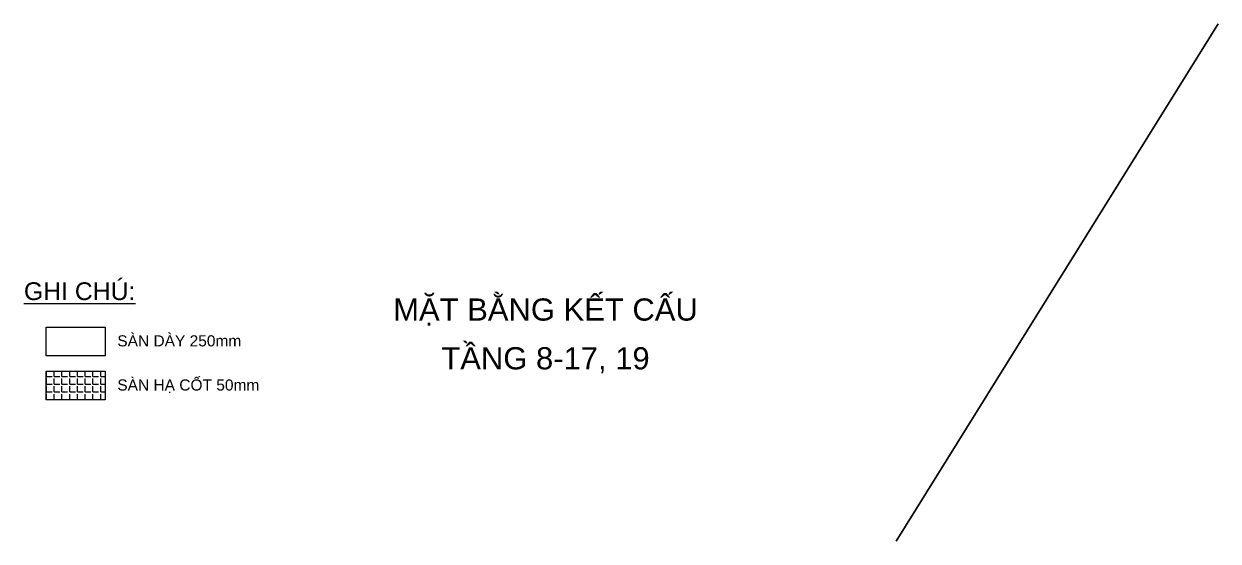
# Model space of a CAD drawing. Header units: millimetres. Extents: x 5400 to 3023951, y -127214 to 225084.
# Drawn here: x 1816266 to 1870122, y 2000 to 25335 of the extents above; entities that cross this region are included whole.
import ezdxf
from ezdxf.enums import TextEntityAlignment as Align

# ---------------------------------------------------------------- set-up
doc = ezdxf.new("R2010")
doc.units = ezdxf.units.MM
doc.header["$LTSCALE"] = 100
doc.layers.add('ccu12-Tencaukien', color=9, linetype='Continuous', lineweight=15)
doc.layers.add('ccu12-Text', color=31, linetype='Continuous')
doc.styles.add('Arial', font='arial.ttf', dxfattribs={"width": 0.7})

msp = doc.modelspace()

# ---------------------------------------------------------------- hatches: boundary and pattern name
at = {"layer": 'ccu12-Tencaukien', "ltscale": 20}
h = msp.add_hatch(dxfattribs=at)
h.set_pattern_fill('ANGLE', color=250, scale=50)
h.set_pattern_definition([(0, (-168200, 0), (0, 349.25), [254, -95.25]), (90, (-168200, 0), (-349.25, 2e-14), [254, -95.25])])
h.paths.add_polyline_path([(1817271.5, 9663.6), (1819931.5, 9663.6), (1819931.5, 8373.6), (1817271.5, 8373.6)])

# ---------------------------------------------------------------- linework, layer by layer
at = {"layer": 'ccu12-Tencaukien', "color": 0, "ltscale": 20}
for points in [[(1817271.5, 11655.7), (1819931.5, 11655.7), (1819931.5, 10365.7), (1817271.5, 10365.7)], [(1817271.5, 9663.6), (1819931.5, 9663.6), (1819931.5, 8373.6), (1817271.5, 8373.6)]]:
    msp.add_lwpolyline(points, close=True, dxfattribs=at)
at = {"layer": 'Defpoints', "color": 1, "ltscale": 0.5}
msp.add_line((1870121.9, 25335.1), (1855599.9, 1999.8), dxfattribs=at)

# ---------------------------------------------------------------- texts
at = {"layer": 'ccu12-Tencaukien', "color": 31, "style": 'Arial'}
msp.add_text('%%uGHI CHÚ:', height=800, dxfattribs=at).set_placement((1818780.7, 12875.7), align=Align.CENTER)
msp.add_text('%%uGHI CHÚ:', height=800, dxfattribs=at).set_placement((1818780.7, 12875.7), align=Align.CENTER)
for s, p in [('SÀN DÀY 250mm', (1820480, 10785.7)), ('SÀN HẠ CỐT 50mm', (1820480, 8793.6))]:
    msp.add_text(s, height=500, dxfattribs=at).set_placement(p)
at = {"layer": 'ccu12-Text', "color": 31, "style": 'Arial'}
for s, p in [('MẶT BẰNG KẾT CẤU', (1839790, 12448.1)), ('TẦNG 8-17, 19', (1839790, 10248.1))]:
    msp.add_text(s, height=1000, dxfattribs=at).set_placement(p, align=Align.MIDDLE_CENTER)

doc.saveas('drawing.dxf')
